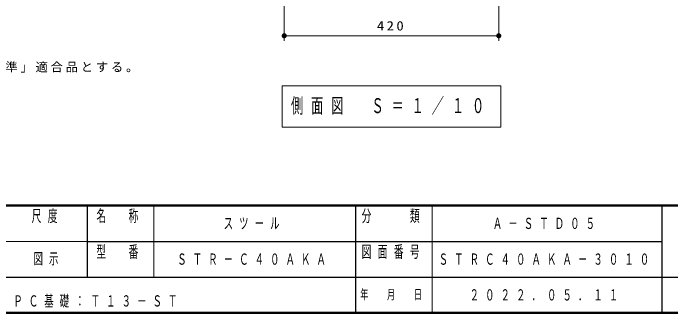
# Model space of a CAD drawing. Units: millimetres on the paper, scale 1:10. Extents: x -365 to 0, y 0 to 257.
# Drawn here: x -197 to -68.2, y 0 to 58.7 of the extents above; entities that cross this region are included whole.
import ezdxf

# ---------------------------------------------------------------- set-up
doc = ezdxf.new("R2010")
doc.units = ezdxf.units.MM
doc.layers.add('LY_1', color=7, linetype='Continuous', lineweight=25)
doc.layers.add('LY_2', color=7, linetype='Continuous', lineweight=13)
doc.styles.add('ＭＳ ゴシック', font='')
doc.styles.get('ＭＳ ゴシック').set_extended_font_data('MS Gothic')

# ---------------------------------------------------------------- blocks, each defined once
blk = doc.blocks.new('filled_dot')
at = {"color": 0, "linetype": 'Continuous', "lineweight": -2, "const_width": 1.25}
blk.add_lwpolyline([(-0.625, 0, 1), (0.625, 0, 1)], format="xyb", close=True, dxfattribs=at)

msp = doc.modelspace()

# ---------------------------------------------------------------- linework, layer by layer
at = {"layer": 'LY_1', "lineweight": 13}
for p, q in [((-143.939, 77.254), (-143.939, 53.254)), ((-101.939, 77.254), (-101.939, 53.254)), ((-101.939, 54.254), (-143.939, 54.254)), ((-144.339, 44.464), (-144.339, 36.331)), ((-101.539, 44.464), (-144.339, 44.464)), ((-101.539, 36.331), (-101.539, 44.464)), ((-144.339, 36.331), (-101.539, 36.331))]:
    msp.add_line(p, q, dxfattribs=at)
at = {"layer": 'LY_2', "lineweight": 50}
for p, q in [((-365, 21), (0, 21)), ((-365, 0), (0, 0))]:
    msp.add_line(p, q, dxfattribs=at)
at = {"layer": 'LY_2', "color": 211, "lineweight": 25}
for p, q in [((-182.5, 21), (-182.5, 7)), ((-130, 21), (-130, 0)), ((-70, 21), (-70, 0)), ((-182.5, 14), (-70, 14)), ((-237.5, 7), (0, 7))]:
    msp.add_line(p, q, dxfattribs=at)
at = {"layer": 'LY_2'}
for p, q in [((-169.5, 21), (-169.5, 7)), ((-115, 21), (-115, 0)), ((-237.5, 14), (-182.5, 14))]:
    msp.add_line(p, q, dxfattribs=at)

# ---------------------------------------------------------------- block references
at = {"layer": 'LY_1', "lineweight": 13, "xscale": 0.4, "yscale": 0.4}
msp.add_blockref('filled_dot', (-143.939, 54.254), dxfattribs=at)
at = {"layer": 'LY_1', "lineweight": 13, "xscale": 0.4, "yscale": 0.4, "rotation": 180}
msp.add_blockref('filled_dot', (-101.939, 54.254), dxfattribs=at)

# ---------------------------------------------------------------- texts
at = {"layer": 'LY_1', "style": 'ＭＳ ゴシック'}
for s, insert, char_height, attachment_point in [('\\T1.33;\\W1.15;420', (-122.939, 55.254), 1.833, 8), ('\\T1.23;合成木材は、木粉入り再生プラスチック（ポリプロピレン系、色：サンディーブラウン）とし、「再生有機系建材認定基準」適合品とする。', (-357.99, 47.026), 1.76, 7), ('\\T1.64;\\W0.6;側面図\u3000Ｓ＝１／１０', (-122.939, 40.397), 2.933, 5), ('\\T1.64;\\W0.6;スツール', (-149.75, 17.5), 2.199, 5), ('\\T1.64;\\W0.6;Ａ－ＳＴＤ０５', (-92.5, 17.5), 2.199, 5), ('\\T1.64;\\W0.6;図示', (-190, 10.5), 2.199, 5), ('\\T1.64;\\W0.6;ＳＴＲ－Ｃ４０ＡＫＡ', (-149.75, 10.5), 2.199, 5), ('\\T1.64;\\W0.6;ＳＴＲＣ４０ＡＫＡ－３０１０', (-92.5, 10.5), 2.199, 5), ('\\T1.64;\\W0.6;２０２２．０５．１１', (-92.5, 3.5), 2.199, 5), ('\\T1.64;\\W0.6;ＰＣ基礎：Ｔ１３－ＳＴ', (-197, 1), 2.199, 7)]:
    msp.add_mtext(s, dxfattribs=dict(at, insert=insert, char_height=char_height, attachment_point=attachment_point))
at = {"layer": 'LY_2', "color": 4, "style": 'ＭＳ ゴシック'}
for s, insert, char_height, attachment_point in [('\\T1.64;\\W0.6;尺度', (-190.25, 20.167), 2.346, 2), ('\\T1.64;\\W0.6;名\u3000称', (-176, 20.167), 2.346, 2), ('\\T1.64;\\W0.6;分\u3000\u3000類', (-122.5, 20.167), 2.346, 2), ('\\T1.64;\\W0.6;型\u3000番', (-176, 13.167), 2.346, 2), ('\\T1.64;\\W0.6;図面番号', (-122.5, 13.167), 2.346, 2), ('\\T1.64;\\W0.6;年\u3000月\u3000日', (-122.5, 3.5), 1.906, 5)]:
    msp.add_mtext(s, dxfattribs=dict(at, insert=insert, char_height=char_height, attachment_point=attachment_point))

doc.saveas('drawing.dxf')
